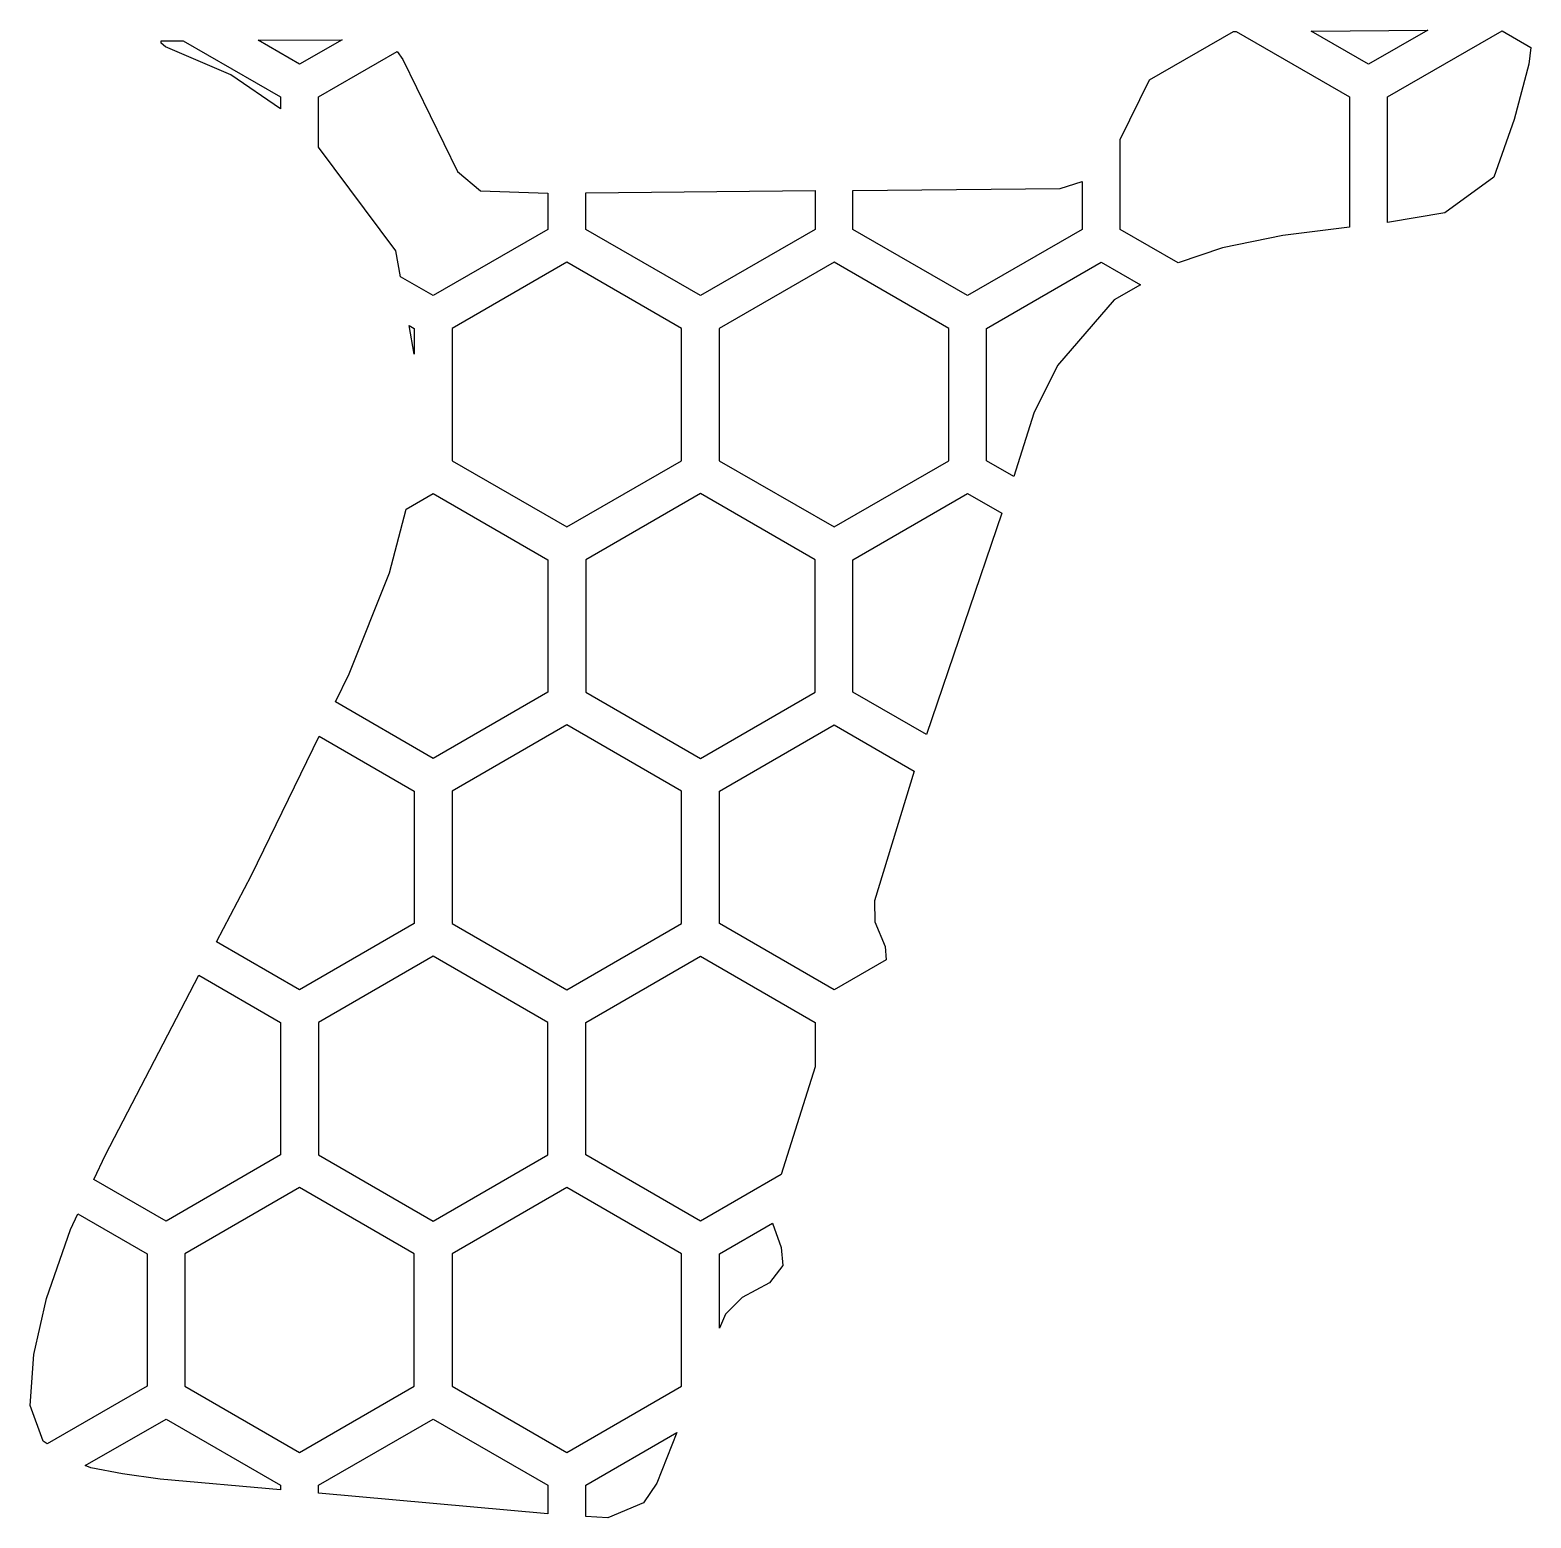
# Model space of a CAD drawing. Header units: millimetres. Extents: x 0 to 19.8, y 0 to 19.7.
import ezdxf

# ---------------------------------------------------------------- set-up
doc = ezdxf.new("R2010")
doc.units = ezdxf.units.MM

# ---------------------------------------------------------------- blocks, each defined once
blk = doc.blocks.new('HEX')
blk.add_lwpolyline([(1.516, 0.875), (0, 1.75), (-1.516, 0.875), (-1.516, -0.875), (0, -1.75), (1.516, -0.875)], close=True)

msp = doc.modelspace()

# ---------------------------------------------------------------- linework, layer by layer
for points in [[(14.407, 18.218), (14.795, 19.006), (15.901, 19.645), (15.94, 19.645), (17.437, 18.781), (17.437, 17.06), (16.557, 16.948), (15.757, 16.785), (15.174, 16.587), (14.405, 17.031), (14.407, 18.218)], [(16.93, 19.651), (18.469, 19.666), (17.687, 19.214), (16.93, 19.651)], [(19.804, 19.213), (19.611, 18.484), (19.343, 17.719), (18.697, 17.25), (17.937, 17.122), (17.937, 18.781), (19.452, 19.656), (19.834, 19.436), (19.804, 19.213)], [(1.735, 19.523), (2.025, 19.524), (3.312, 18.781), (3.312, 18.625), (2.652, 19.072), (1.789, 19.445), (1.734, 19.49), (1.735, 19.523)], [(3.014, 19.531), (4.124, 19.538), (3.562, 19.214), (3.014, 19.531)], [(4.925, 19.277), (5.651, 17.796), (5.951, 17.542), (6.843, 17.51), (6.843, 17.031), (5.328, 16.156), (4.897, 16.405), (4.836, 16.747), (3.812, 18.116), (3.812, 18.781), (4.85, 19.38), (4.925, 19.277)], [(13.614, 17.571), (13.905, 17.666), (13.905, 17.031), (12.39, 16.156), (10.874, 17.031), (10.874, 17.547), (13.614, 17.571)], [(7.343, 17.513), (10.374, 17.543), (10.374, 17.031), (8.859, 16.156), (7.343, 17.031), (7.343, 17.513)], [(14.328, 16.102), (13.577, 15.23), (13.265, 14.603), (13, 13.765), (12.64, 13.973), (12.64, 15.723), (14.155, 16.598), (14.672, 16.3), (14.328, 16.102)], [(5.011, 15.762), (5.078, 15.723), (5.078, 15.382), (5.011, 15.762)], [(4.219, 11.158), (4.752, 12.49), (4.972, 13.335), (5.328, 13.54), (6.843, 12.665), (6.843, 10.915), (5.328, 10.04), (4.038, 10.785), (4.219, 11.158)], [(12.84, 13.28), (11.848, 10.353), (10.874, 10.915), (10.874, 12.665), (12.39, 13.54), (12.84, 13.28)], [(2.926, 8.498), (3.819, 10.334), (5.078, 9.607), (5.078, 7.857), (3.562, 6.982), (2.463, 7.617), (2.926, 8.498)], [(11.684, 9.87), (11.159, 8.158), (11.164, 7.879), (11.301, 7.552), (11.312, 7.379), (10.624, 6.982), (9.109, 7.857), (9.109, 9.607), (10.624, 10.482), (11.684, 9.87)], [(10.374, 5.963), (9.924, 4.539), (8.859, 3.924), (7.343, 4.799), (7.343, 6.549), (8.859, 7.424), (10.374, 6.549), (10.374, 5.963)], [(0.997, 4.801), (2.23, 7.174), (3.312, 6.549), (3.312, 4.799), (1.797, 3.924), (0.843, 4.474), (0.997, 4.801)], [(0.175, 1.014), (0, 1.488), (0.049, 2.162), (0.218, 2.899), (0.534, 3.814), (0.63, 4.02), (1.547, 3.491), (1.547, 1.741), (0.226, 0.978), (0.175, 1.014)], [(9.81, 3.896), (9.927, 3.577), (9.947, 3.338), (9.77, 3.109), (9.412, 2.916), (9.191, 2.693), (9.109, 2.508), (9.109, 3.491), (9.81, 3.896)], [(3.312, 0.372), (1.721, 0.515), (1.223, 0.583), (0.803, 0.665), (0.73, 0.692), (1.797, 1.308), (3.312, 0.433), (3.312, 0.372)], [(6.843, 0.057), (3.812, 0.327), (3.812, 0.433), (5.328, 1.308), (6.843, 0.433), (6.843, 0.057)], [(8.547, 1.128), (8.283, 0.46), (8.108, 0.202), (7.634, 0), (7.343, 0.02), (7.343, 0.433), (8.547, 1.128)]]:
    msp.add_lwpolyline(points, close=True)

# ---------------------------------------------------------------- block references
for p in [(7.093, 14.848), (10.624, 14.848), (8.859, 11.79), (7.093, 8.732), (5.328, 5.674), (3.562, 2.616), (7.093, 2.616)]:
    msp.add_blockref('HEX', p)

doc.saveas('drawing.dxf')
